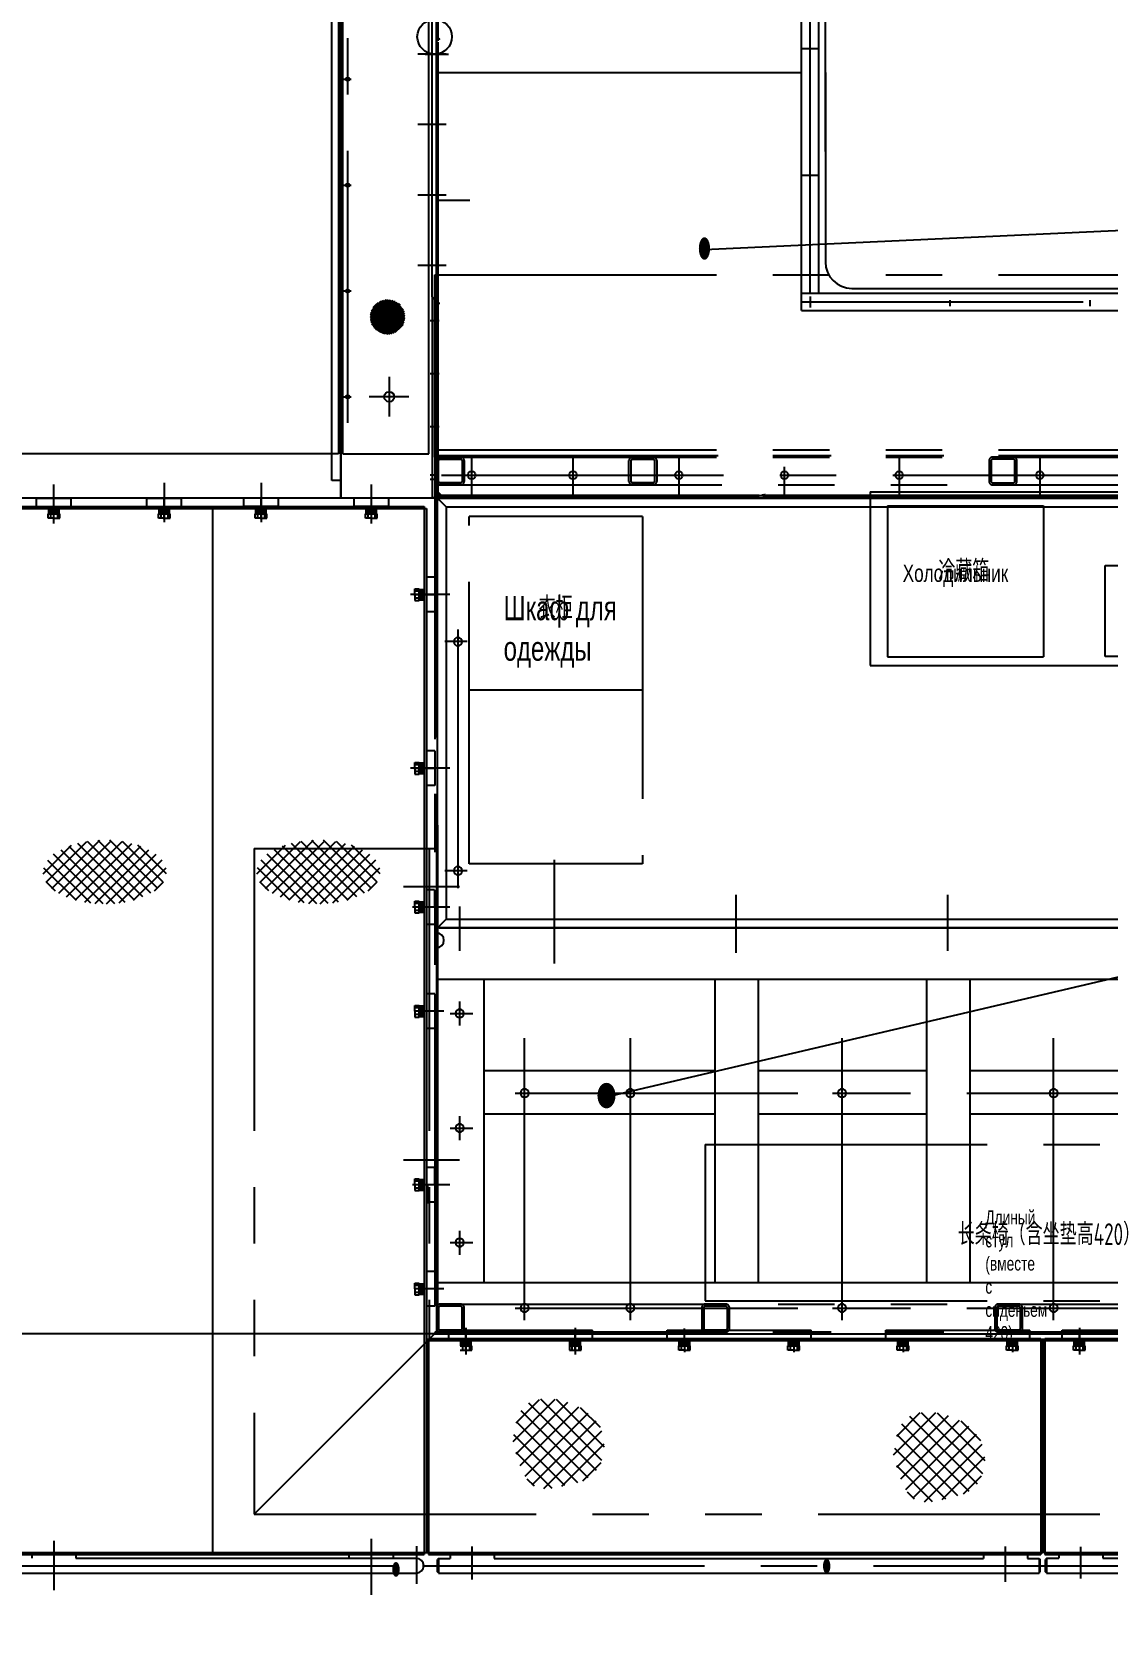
# Model space of a CAD drawing. Header units: millimetres. Extents: x 0 to 27300, y -12741 to 19305.
# Drawn here: x 16171 to 19274, y 3573 to 8157 of the extents above; entities that cross this region are included whole.
import ezdxf
from ezdxf.enums import TextEntityAlignment as Align

# ---------------------------------------------------------------- set-up
doc = ezdxf.new("R2010")
doc.units = ezdxf.units.MM
doc.header["$LTSCALE"] = 650
doc.linetypes.add('G', pattern=[2, 1.25, -0.25, 0.25, -0.25])
doc.linetypes.add('K', pattern=[2.5, 1.25, -0.25, 0.25, -0.25, 0.25, -0.25])
for name, color, linetype in [('01', 7, 'Continuous'), ('02', 1, 'Continuous'), ('05', 4, 'G'), ('07', 6, 'K'), ('08', 1, 'Continuous'), ('11', 3, 'Continuous')]:
    doc.layers.add(name, color=color, linetype=linetype)
doc.styles.get("Standard").update_dxf_attribs({"font": 'isocp', "width": 0.707, "bigfont": 'intecad.shx'})
doc.dimstyles.new('INTE', dxfattribs={"dimscale": 65, "dimtxt": 3.5, "dimasz": 3, "dimexe": 3, "dimexo": 0, "dimgap": 1, "dimtad": 1, "dimdsep": 46, "dimtxsty": 'Standard', "dimcen": 0, "dimclrd": 1, "dimclre": 1, "dimclrt": 3, "dimadec": 0, "dimazin": 0, "dimtfac": 1, "dimtmove": 0, "dimatfit": 0, "dimfxl": 1, "dimarcsym": 0})

# ---------------------------------------------------------------- blocks, each defined once
blk = doc.blocks.new('*D421')
at = {"layer": '08', "color": 1, "lineweight": -2}
for p, q in [((20833.6, 11277), (20833.6, 3306.5)), ((7500, 10564.9), (7500, 3306.5)), ((20638.6, 3501.5), (7695, 3501.5))]:
    blk.add_line(p, q, dxfattribs=at)
at = {"layer": '08', "color": 1}
for points in [[(7695, 3534), (7695, 3469), (7500, 3501.5)], [(20638.6, 3534), (20638.6, 3469), (20833.6, 3501.5)]]:
    blk.add_solid(points, dxfattribs=at)
at = {"layer": 'Defpoints', "color": 0}
for p in [(20833.6, 11277), (7500, 10564.9), (7500, 3501.5)]:
    blk.add_point(p, dxfattribs=at)
at = {"layer": '08', "color": 3, "insert": (14166.8, 3680.3), "char_height": 227.5, "attachment_point": 5}
blk.add_mtext('13333.6', dxfattribs=at)
blk = doc.blocks.new('erwerw')
at = {"layer": '02', "linetype": 'Continuous'}
h = blk.add_hatch(dxfattribs=at)
h.set_pattern_fill('ANSI38', color=1, style=0)
h.set_pattern_definition([(45, (12514.5233, -1858.4336), (-2.245064, 2.245064), []), (135, (12514.5233, -1858.4336), (-6.735192, 2.245064), [7.9375, -4.7625])])
h.paths.add_polyline_path([(13918.1, 612.1, 1), (14017.1, 612.1, 1)])
for p in [(13832.1, 2563.1), (17325.1, 90.1)]:
    blk.add_line(p, (13832.1, 90.1))
at = {"layer": '01'}
for p, q in [((13807.1, 141.1), (13807.1, 2452.1)), ((13838.1, 217.1), (13838.1, 1944.1)), ((14086.1, 217.1), (14086.1, 1690.1)), ((13838.1, 217.1), (13838.1, 220.7)), ((13838.1, 217.1), (14086.1, 217.1)), ((13832.1, 141.1), (13807.1, 141.1))]:
    blk.add_line(p, q, dxfattribs=at)
for centre in [(13852.1, 1296.6), (13852.1, 991.6)]:
    blk.add_circle(centre, 5, dxfattribs=at)
at = {"layer": '01', "color": 7, "linetype": 'Continuous'}
for centre, radius in [((13852.1, 686.6), 5), ((13852.1, 381.6), 5), ((13972.1, 382.1), 14.5)]:
    blk.add_circle(centre, radius, dxfattribs=at)
at = {"layer": '05', "color": 4, "linetype": 'G'}
blk.add_line((13852.1, 2390.2), (13852.1, 306.8), dxfattribs=at)
at = {"layer": '05'}
for p, q in [((13838.8, 1296.6), (13862, 1296.6)), ((13838.8, 991.6), (13862, 991.6)), ((13838.8, 686.6), (13862, 686.6)), ((13972.1, 439.1), (13972.1, 325)), ((13838.8, 381.6), (13862, 381.6)), ((14028.2, 382.1), (13914.1, 382.1))]:
    blk.add_line(p, q, dxfattribs=at)
blk = doc.blocks.new('*U413', base_point=(11609.6, -8774.9))
at = {"ltscale": 1.333333}
for p, q in [((11584.4, -6198.3), (11584.4, -8671.3)), ((11578.4, -6817.3), (11578.4, -8544.3)), ((11584.4, -8671.3), (8710.4, -8671.3))]:
    blk.add_line(p, q, dxfattribs=at)
at = {"layer": '01', "ltscale": 1.333333}
blk.add_line((11578.4, -8544.3), (10308.4, -8544.3), dxfattribs=at)
blk = doc.blocks.new('*D432')
at = {"layer": '08', "color": 1, "lineweight": -2}
for p, q in [((11253.6, 17490), (3953, 17490)), ((4148, 17295), (4148, 4601.7)), ((17337.6, 4406.7), (3953, 4406.7))]:
    blk.add_line(p, q, dxfattribs=at)
at = {"layer": '08', "color": 1}
for points in [[(4115.5, 17295), (4180.5, 17295), (4148, 17490)], [(4115.5, 4601.7), (4180.5, 4601.7), (4148, 4406.7)]]:
    blk.add_solid(points, dxfattribs=at)
at = {"layer": 'Defpoints', "color": 0}
for p in [(11253.6, 17490), (4148, 4406.7), (17337.6, 4406.7)]:
    blk.add_point(p, dxfattribs=at)
at = {"layer": '08', "color": 3, "insert": (3969.2, 10948.4), "char_height": 227.5, "attachment_point": 5, "rotation": 90}
blk.add_mtext('13083.3', dxfattribs=at)
blk = doc.blocks.new('rrerew')
at = {"layer": '02'}
blk.add_hatch(color=256, dxfattribs=at).paths.add_polyline_path([(21775.2, -13088.9), (21775.2, -13094.9), (21781.2, -13094.9)])
for p, q in [((21792.2, -13651.9), (21792.2, -11293.9)), ((21787.2, -12335.9), (21787.2, -11847.9)), ((21792.2, -12335.9), (21792.2, -11847.9))]:
    blk.add_line(p, q)
blk.add_arc((21797.2, -12335.9), 10, 180, 270)
at = {"layer": '01'}
for p, q in [((21775.2, -13088.9), (21775.2, -11266.9)), ((21787.2, -13094.9), (21787.2, -11272.9)), ((22839.2, -13128.9), (22839.2, -11983.9)), ((22889.2, -13078.9), (22889.2, -12033.9)), ((22908.2, -12670.9), (22908.2, -12124.9)), ((22908.2, -12442.9), (22908.2, -12124.9)), ((21787.2, -13097.9), (21787.2, -12355.9)), ((21792.2, -13097.9), (21792.2, -12355.9)), ((21792.2, -12442.9), (22839.2, -12442.9)), ((22908.2, -12442.9), (22908.2, -12988.9)), ((21775.2, -13088.9), (21775.2, -13666.9)), ((21781.2, -13094.9), (21775.2, -13088.9)), ((21781.2, -13094.9), (21775.2, -13094.9)), ((21787.2, -13094.9), (21787.2, -13117.9)), ((22839.2, -13078.9), (24905.2, -13078.9)), ((22984.2, -13064.9), (24762.2, -13064.9)), ((21787.2, -13656.9), (21787.2, -13117.9)), ((21792.2, -13656.9), (21792.2, -13117.9)), ((22839.2, -13128.9), (24905.2, -13128.9)), ((21802.2, -13661.9), (21792.2, -13651.9)), ((21775.2, -13666.9), (21797.2, -13666.9)), ((22717.2, -13661.9), (21797.2, -13661.9)), ((22717.2, -13666.9), (21797.2, -13666.9)), ((21802.2, -13661.9), (24998.2, -13661.9))]:
    blk.add_line(p, q, dxfattribs=at)
at = {"layer": '01', "color": 7, "linetype": 'Continuous'}
for p, q in [((21792.2, -12810.9), (21883.2, -12810.9)), ((21787.2, -13094.9), (21781.2, -13094.9))]:
    blk.add_line(p, q, dxfattribs=at)
at = {"layer": '01', "ltscale": 1.25}
for p, q in [((24063.2, -13661.9), (22737.2, -13661.9)), ((24063.2, -13666.9), (22737.2, -13666.9))]:
    blk.add_line(p, q, dxfattribs=at)
at = {"layer": '01'}
for centre in [(21888.7, -13602.9), (22180.7, -13602.9), (22485.7, -13602.9), (22790.7, -13602.9), (23120.7, -13602.9), (23526.7, -13602.9)]:
    blk.add_circle(centre, 11, dxfattribs=at)
for centre, radius, start, end in [((21797.2, -12355.9), 10, 90, 180), ((22984.2, -12988.9), 76, 180, 270), ((21797.2, -13097.9), 10, 180, 270), ((21797.2, -13656.9), 10, 180, 270), ((21797.2, -13656.9), 5, 180, 270)]:
    blk.add_arc(centre, radius, start, end, dxfattribs=at)
at = {"layer": '01', "ltscale": 1.25}
for radius in [10, 5]:
    blk.add_arc((22737.2, -13656.9), radius, 180, 270, dxfattribs=at)
at = {"layer": '02'}
blk.add_circle((21782, -12340), 49.9, dxfattribs=at)
at = {"layer": '05', "color": 4, "linetype": 'G'}
for p, q in [((22864.2, -13078.9), (22864.2, -12033.9)), ((21815.1, -12389.9), (21733.3, -12389.9)), ((21754.4, -12389.9), (21822.4, -12389.9)), ((21815.1, -12592.9), (21733.3, -12592.9)), ((21815.1, -12795.9), (21733.3, -12795.9)), ((21815.1, -12998.9), (21733.3, -12998.9)), ((21795.4, -13158.3), (21768.8, -13158.3)), ((21795.4, -13310.8), (21768.8, -13310.8)), ((21795.4, -13463.3), (21768.8, -13463.3)), ((21888.7, -13548.7), (21888.7, -13659)), ((22180.7, -13548.7), (22180.7, -13659)), ((22485.7, -13548.7), (22485.7, -13659)), ((23120.7, -13548.7), (23120.7, -13659)), ((23526.7, -13548.7), (23526.7, -13659)), ((21795.4, -13602.8), (21768.8, -13602.8)), ((21802.2, -13602.9), (24998.2, -13602.9)), ((22790.7, -13659), (22790.7, -13579.3)), ((21795.4, -13615.8), (21768.8, -13615.8))]:
    blk.add_line(p, q, dxfattribs=at)
at = {"layer": '05'}
for p, q in [((22839.2, -12373.9), (22890.2, -12373.9)), ((22839.2, -12738.9), (22890.2, -12738.9)), ((22839.2, -13103.9), (24890, -13103.9)), ((22864.2, -13088.5), (22864.2, -13120.1)), ((23268.2, -13116.4), (23268.2, -13098.7)), ((23671.2, -13116.4), (23671.2, -13098.7))]:
    blk.add_line(p, q, dxfattribs=at)
blk = doc.blocks.new('*U483')
at = {"layer": '01'}
for p, q in [((-15.1, 5), (-15.1, 0)), ((0, 5), (-15.1, 5)), ((-15.1, 0), (0, 0)), ((0, 0), (-2.9, 5)), ((0, 5), (2.9, 0)), ((0, 5), (15.1, 5)), ((15.1, 0), (0, 0)), ((15.1, 5), (15.1, 0))]:
    blk.add_line(p, q, dxfattribs=at)
at = {"layer": '05'}
blk.add_line((0, 7.1), (0, -2.1), dxfattribs=at)
blk = doc.blocks.new('*U484')
at = {"layer": '01'}
for p, q in [((-15.1, 5), (-15.1, 0)), ((0, 5), (-15.1, 5)), ((-15.1, 0), (0, 0)), ((0, 0), (-2.9, 5)), ((0, 5), (2.9, 0)), ((0, 5), (15.1, 5)), ((15.1, 0), (0, 0)), ((15.1, 5), (15.1, 0))]:
    blk.add_line(p, q, dxfattribs=at)
at = {"layer": '05'}
blk.add_line((0, 7.1), (0, -2.1), dxfattribs=at)
blk = doc.blocks.new('*U487')
at = {"layer": '01'}
for p, q in [((-15.1, 5), (-15.1, 0)), ((0, 5), (-15.1, 5)), ((-15.1, 0), (0, 0)), ((0, 0), (-2.9, 5)), ((0, 5), (2.9, 0)), ((0, 5), (15.1, 5)), ((15.1, 0), (0, 0)), ((15.1, 5), (15.1, 0))]:
    blk.add_line(p, q, dxfattribs=at)
at = {"layer": '05'}
blk.add_line((0, 7.1), (0, -2.1), dxfattribs=at)
blk = doc.blocks.new('A$C78D047BC')
at = {"ltscale": 1.5}
for p, q in [((0, 33), (127, 33)), ((0, 33), (0, 22)), ((127, 33), (127, 22))]:
    blk.add_line(p, q, dxfattribs=at)
blk = doc.blocks.new('123adf45697adf')
for p, q in [((7718.6, 4981.5), (7715.6, 4978.5)), ((7718.6, 4978.5), (7715.6, 4978.5)), ((7718.6, 4981.6), (7718.6, 4939.3)), ((9449.6, 4981.6), (9449.6, 4939.3)), ((9449.6, 4981.5), (9452.6, 4978.5)), ((9449.6, 4978.5), (9452.6, 4978.5)), ((7718.6, 4942.5), (7715.6, 4942.5)), ((7718.6, 4939.5), (7715.6, 4942.5)), ((9449.6, 4939.5), (9452.6, 4942.5)), ((9449.6, 4942.5), (9452.6, 4942.5))]:
    blk.add_line(p, q)
at = {"layer": '01', "color": 7, "linetype": 'Continuous'}
for p, q in [((7715.6, 4942.5), (7715.6, 4978.5)), ((7718.6, 4981.6), (7752.1, 4981.6)), ((7879.1, 4981.6), (9289.1, 4981.6)), ((9416.1, 4981.6), (9449.6, 4981.6)), ((9452.6, 4942.5), (9452.6, 4978.5)), ((7718.6, 4939.3), (9449.6, 4939.3))]:
    blk.add_line(p, q, dxfattribs=at)
at = {"layer": '05', "color": 4, "linetype": 'G'}
blk.add_line((7672.3, 4960.5), (9487.2, 4960.5), dxfattribs=at)
at = {"xscale": -1}
for p in [(7879.1, 4959.6), (9416.1, 4959.6)]:
    blk.add_blockref('A$C78D047BC', p, dxfattribs=at)
blk = doc.blocks.new('adf456qe789ra1d3f2')
for p, q in [((9831.5, 4986.9), (9828.5, 4983.9)), ((9831.5, 4983.9), (9828.5, 4983.9)), ((9831.5, 4987.1), (9831.5, 4944.8)), ((11363.5, 4987.1), (11363.5, 4944.8)), ((11363.5, 4986.9), (11366.5, 4983.9)), ((11363.5, 4983.9), (11366.5, 4983.9)), ((9831.5, 4947.9), (9828.5, 4947.9)), ((9831.5, 4944.9), (9828.5, 4947.9)), ((11363.5, 4944.9), (11366.5, 4947.9)), ((11363.5, 4947.9), (11366.5, 4947.9))]:
    blk.add_line(p, q)
at = {"layer": '01', "color": 7, "linetype": 'Continuous'}
for p, q in [((9828.5, 4947.9), (9828.5, 4983.9)), ((9831.5, 4987.1), (9867, 4987.1)), ((9994, 4987.1), (11201, 4987.1)), ((11328, 4987.1), (11363.5, 4987.1)), ((11366.5, 4947.9), (11366.5, 4983.9)), ((9831.5, 4944.8), (11363.5, 4944.8))]:
    blk.add_line(p, q, dxfattribs=at)
at = {"layer": '05', "color": 4, "linetype": 'G'}
blk.add_line((9785.2, 4965.9), (11401.1, 4965.9), dxfattribs=at)
at = {"xscale": -1}
for p in [(9994, 4965.1), (11328, 4965.1)]:
    blk.add_blockref('A$C78D047BC', p, dxfattribs=at)
blk = doc.blocks.new('HDSRTYU')
at = {"layer": '02', "linetype": 'Continuous'}
h = blk.add_hatch(dxfattribs=at)
h.set_pattern_fill('ANSI37', color=1, scale=7.5, angle=-90, style=0)
h.set_pattern_definition([(315, (20843.788, 10203.135), (16.83798, 16.83798), []), (45, (20843.788, 10203.135), (-16.83798, 16.83798), [])])
edge = h.paths.add_edge_path()
edge.add_ellipse((23053.1, 8705.8), major_axis=(178, 0), ratio=0.514239, start_angle=0, end_angle=360)
h = blk.add_hatch(dxfattribs=at)
h.set_pattern_fill('ANSI37', color=1, scale=7.5, angle=-90, style=0)
h.set_pattern_definition([(315, (21459.737, 10203.135), (16.83798, 16.83798), []), (45, (21459.737, 10203.135), (-16.83798, 16.83798), [])])
edge = h.paths.add_edge_path()
edge.add_ellipse((23669.1, 8705.8), major_axis=(178, 0), ratio=0.514239, start_angle=0, end_angle=360)
h = blk.add_hatch(dxfattribs=at)
h.set_pattern_fill('ANSI37', color=1, scale=10, style=0)
h.set_pattern_definition([(45, (12944.6, 5723.742), (-22.45064, 22.45064), []), (135, (12944.6, 5723.742), (-22.45064, -22.45064), [])])
edge = h.paths.add_edge_path()
edge.add_spline(control_points=[(24229.7, 7065.7), (24235, 7105.6), (24251.2, 7229.3), (24522.1, 7160.6), (24484.9, 6959.2), (24378.5, 6938.3), (24284.8, 6918.9), (24252.3, 6989.4), (24237.4, 7033.5), (24231.9, 7056.6), (24229.7, 7065.7)], knot_values=[0, 0, 0, 0, 107.226623, 332.783515, 469.925804, 564.431844, 645.860592, 719.225168, 762.115824, 790.07632, 790.07632, 790.07632, 790.07632], degree=3, periodic=0)
h = blk.add_hatch(dxfattribs=at)
h.set_pattern_fill('ANSI37', color=1, scale=10, style=0)
h.set_pattern_definition([(45, (14041.454, 5685.467), (-22.45064, 22.45064), []), (135, (14041.454, 5685.467), (-22.45064, -22.45064), [])])
edge = h.paths.add_edge_path()
edge.add_spline(control_points=[(25326.6, 7027.4), (25331.8, 7067.3), (25348.1, 7191.1), (25619, 7122.3), (25581.8, 6921), (25475.4, 6900), (25381.6, 6880.6), (25349.1, 6951.1), (25334.3, 6995.2), (25328.8, 7018.3), (25326.6, 7027.4)], knot_values=[0, 0, 0, 0, 107.226623, 332.783515, 469.925804, 564.431844, 645.860592, 719.225168, 762.115824, 790.07632, 790.07632, 790.07632, 790.07632], degree=3, periodic=0)
for p, q in [((22856.4, 9782.9), (22956.4, 9782.9)), ((23174.4, 9782.9), (23274.4, 9782.9)), ((23553.4, 9782.9), (23453.4, 9782.9)), ((23871.4, 9782.9), (23771.4, 9782.9)), ((22753.9, 9758.9), (23973.9, 9758.9)), ((23363.9, 9752.9), (23363.9, 6745.9)), ((23973.9, 9758.9), (23973.9, 6739.9)), ((23979.9, 9752.9), (23979.9, 6745.9)), ((24003.9, 9554.9), (24003.9, 9454.9)), ((24003.9, 9054.9), (24003.9, 8954.9)), ((24003.9, 8354.9), (24003.9, 8254.9)), ((24003.9, 7554.9), (24003.9, 7454.9)), ((22747.9, 6745.9), (23979.9, 6745.9)), ((22753.9, 6739.9), (23973.9, 6739.9))]:
    blk.add_line(p, q)
at = {"ltscale": 1.5}
blk.add_arc((23951.4, 6707.7), 21.1, 270, 90, dxfattribs=at)
at = {"layer": '01'}
for p, q in [((22856.4, 9758.9), (22856.4, 9782.9)), ((22956.4, 9758.9), (22956.4, 9782.9)), ((23174.4, 9758.9), (23174.4, 9782.9)), ((23274.4, 9758.9), (23274.4, 9782.9)), ((23453.4, 9758.9), (23453.4, 9782.9)), ((23553.4, 9758.9), (23553.4, 9782.9)), ((23771.4, 9758.9), (23771.4, 9782.9)), ((23871.4, 9758.9), (23871.4, 9782.9)), ((22856.4, 9758.9), (22956.4, 9758.9)), ((22889.6, 9725.4), (22889.6, 9737.9)), ((22889.6, 9737.9), (22906.4, 9737.9)), ((22906.4, 9725.4), (22889.6, 9725.4)), ((22896.4, 9737.9), (22896.4, 9725.4)), ((22923.2, 9737.9), (22906.4, 9737.9)), ((22906.4, 9725.4), (22923.2, 9725.4)), ((22916.4, 9737.9), (22916.4, 9725.4)), ((22923.2, 9725.4), (22923.2, 9737.9)), ((23174.4, 9758.9), (23274.4, 9758.9)), ((23207.6, 9725.4), (23207.6, 9737.9)), ((23207.6, 9737.9), (23224.4, 9737.9)), ((23224.4, 9725.4), (23207.6, 9725.4)), ((23214.4, 9737.9), (23214.4, 9725.4)), ((23241.2, 9737.9), (23224.4, 9737.9)), ((23224.4, 9725.4), (23241.2, 9725.4)), ((23234.4, 9737.9), (23234.4, 9725.4)), ((23241.2, 9725.4), (23241.2, 9737.9)), ((23553.4, 9758.9), (23453.4, 9758.9)), ((23486.6, 9725.4), (23486.6, 9737.9)), ((23486.6, 9737.9), (23503.4, 9737.9)), ((23503.4, 9725.4), (23486.6, 9725.4)), ((23493.4, 9737.9), (23493.4, 9725.4)), ((23520.2, 9737.9), (23503.4, 9737.9)), ((23503.4, 9725.4), (23520.2, 9725.4)), ((23513.4, 9737.9), (23513.4, 9725.4)), ((23520.2, 9725.4), (23520.2, 9737.9)), ((23871.4, 9758.9), (23771.4, 9758.9)), ((23804.6, 9737.9), (23821.4, 9737.9)), ((23804.6, 9725.4), (23804.6, 9737.9)), ((23821.4, 9725.4), (23804.6, 9725.4)), ((23811.4, 9737.9), (23811.4, 9725.4)), ((23838.2, 9737.9), (23821.4, 9737.9)), ((23821.4, 9725.4), (23838.2, 9725.4)), ((23831.4, 9737.9), (23831.4, 9725.4)), ((23838.2, 9725.4), (23838.2, 9737.9)), ((24003.9, 9554.9), (23979.9, 9554.9)), ((23979.9, 9554.9), (23979.9, 9454.9)), ((23946.4, 9521.6), (23958.9, 9521.6)), ((23946.4, 9504.9), (23946.4, 9521.6)), ((23958.9, 9514.9), (23946.4, 9514.9)), ((23946.4, 9504.9), (23946.4, 9488.1)), ((23958.9, 9494.9), (23946.4, 9494.9)), ((23958.9, 9521.6), (23958.9, 9504.9)), ((23958.9, 9488.1), (23958.9, 9504.9)), ((23946.4, 9488.1), (23958.9, 9488.1)), ((24003.9, 9454.9), (23979.9, 9454.9)), ((24003.9, 9054.9), (23979.9, 9054.9)), ((23979.9, 9054.9), (23979.9, 8954.9)), ((23946.4, 9021.6), (23958.9, 9021.6)), ((23946.4, 9004.9), (23946.4, 9021.6)), ((23958.9, 9014.9), (23946.4, 9014.9)), ((23946.4, 9004.9), (23946.4, 8988.1)), ((23958.9, 8994.9), (23946.4, 8994.9)), ((23946.4, 8988.1), (23958.9, 8988.1)), ((23958.9, 9021.6), (23958.9, 9004.9)), ((23958.9, 8988.1), (23958.9, 9004.9)), ((24003.9, 8954.9), (23979.9, 8954.9)), ((23946.4, 8621.6), (23958.9, 8621.6)), ((23946.4, 8604.9), (23946.4, 8621.6)), ((23958.9, 8621.6), (23958.9, 8604.9)), ((24003.8, 8654.9), (23979.8, 8654.9)), ((23979.9, 8654.9), (23979.9, 8554.9)), ((24003.8, 8654.9), (24003.9, 8554.9)), ((23958.9, 8614.9), (23946.4, 8614.9)), ((23946.4, 8604.9), (23946.4, 8588.1)), ((23958.9, 8594.9), (23946.4, 8594.9)), ((23946.4, 8588.1), (23958.9, 8588.1)), ((23958.9, 8588.1), (23958.9, 8604.9)), ((24003.9, 8554.9), (23979.9, 8554.9)), ((23979.9, 8354.9), (23979.9, 8254.9)), ((24003.9, 8354.9), (23979.9, 8354.9)), ((23946.4, 8321.6), (23958.9, 8321.6)), ((23946.4, 8304.9), (23946.4, 8321.6)), ((23958.9, 8314.9), (23946.4, 8314.9)), ((23946.4, 8304.9), (23946.4, 8288.1)), ((23958.9, 8321.6), (23958.9, 8304.9)), ((23958.9, 8288.1), (23958.9, 8304.9)), ((23958.9, 8294.9), (23946.4, 8294.9)), ((23946.4, 8288.1), (23958.9, 8288.1)), ((24003.9, 8254.9), (23979.9, 8254.9)), ((24003.8, 7854.9), (23979.8, 7854.9)), ((23979.9, 7854.9), (23979.9, 7754.9)), ((24003.8, 7854.9), (24003.9, 7754.9)), ((23946.4, 7821.6), (23958.9, 7821.6)), ((23946.4, 7804.9), (23946.4, 7821.6)), ((23958.9, 7814.9), (23946.4, 7814.9)), ((23946.4, 7804.9), (23946.4, 7788.1)), ((23958.9, 7794.9), (23946.4, 7794.9)), ((23958.9, 7821.6), (23958.9, 7804.9)), ((23958.9, 7788.1), (23958.9, 7804.9)), ((23946.4, 7788.1), (23958.9, 7788.1)), ((24003.9, 7754.9), (23979.9, 7754.9)), ((23946.4, 7521.6), (23958.9, 7521.6)), ((23946.4, 7504.9), (23946.4, 7521.6)), ((23958.9, 7521.6), (23958.9, 7504.9)), ((23979.9, 7554.9), (23979.9, 7454.9)), ((24003.9, 7554.9), (23979.9, 7554.9)), ((23958.9, 7514.9), (23946.4, 7514.9)), ((23946.4, 7504.9), (23946.4, 7488.1)), ((23958.9, 7494.9), (23946.4, 7494.9)), ((23946.4, 7488.1), (23958.9, 7488.1)), ((23958.9, 7488.1), (23958.9, 7504.9)), ((24003.9, 7454.9), (23979.9, 7454.9)), ((24043.9, 7385.9), (24458.9, 7385.9)), ((24043.9, 7385.9), (24043.9, 7361.9)), ((24458.9, 7361.9), (24458.9, 7385.9)), ((24673.9, 7361.9), (24673.9, 7385.9)), ((24673.9, 7385.9), (25088.9, 7385.9)), ((25088.9, 7361.9), (25088.9, 7385.9)), ((25303.9, 7361.9), (25303.9, 7385.9)), ((25303.9, 7385.9), (25718.9, 7385.9)), ((25718.9, 7361.9), (25718.9, 7385.9)), ((25812, 7361.9), (25812, 7385.9)), ((25812, 7385.9), (26327, 7385.9)), ((23979.9, 7355.9), (25756.9, 7355.9)), ((23979.9, 7355.9), (23979.9, 6745.9)), ((23985.9, 7361.9), (25750.9, 7361.9)), ((23985.9, 7361.9), (23985.9, 6739.9)), ((24043.9, 7361.9), (24143.9, 7361.9)), ((24077.1, 7340.9), (24110.7, 7340.9)), ((24083.9, 7340.9), (24083.9, 7328.4)), ((24103.9, 7340.9), (24103.9, 7328.4)), ((24110.7, 7328.4), (24110.7, 7340.9)), ((24358.9, 7361.9), (24458.9, 7361.9)), ((24392.1, 7340.9), (24425.7, 7340.9)), ((24392.1, 7340.9), (24392.1, 7328.4)), ((24398.9, 7340.9), (24398.9, 7328.4)), ((24418.9, 7340.9), (24418.9, 7328.4)), ((24425.7, 7328.4), (24425.7, 7340.9)), ((24673.9, 7361.9), (24773.9, 7361.9)), ((24707.1, 7328.4), (24707.1, 7340.9)), ((24707.1, 7340.9), (24740.7, 7340.9)), ((24713.9, 7340.9), (24713.9, 7328.4)), ((24733.9, 7340.9), (24733.9, 7328.4)), ((24740.7, 7328.4), (24740.7, 7340.9)), ((24988.9, 7361.9), (25088.9, 7361.9)), ((25022.1, 7340.9), (25055.7, 7340.9)), ((25022.1, 7328.4), (25022.1, 7340.9)), ((25028.9, 7340.9), (25028.9, 7328.4)), ((25048.9, 7340.9), (25048.9, 7328.4)), ((25055.7, 7328.4), (25055.7, 7340.9)), ((25303.9, 7361.9), (25403.9, 7361.9)), ((25337.1, 7340.9), (25370.7, 7340.9)), ((25337.1, 7328.4), (25337.1, 7340.9)), ((25343.9, 7340.9), (25343.9, 7328.4)), ((25363.9, 7340.9), (25363.9, 7328.4)), ((25370.7, 7328.4), (25370.7, 7340.9)), ((25618.9, 7361.9), (25718.9, 7361.9)), ((25652.1, 7328.4), (25652.1, 7340.9)), ((25652.1, 7340.9), (25685.7, 7340.9)), ((25658.9, 7340.9), (25658.9, 7328.4)), ((25678.9, 7340.9), (25678.9, 7328.4)), ((25685.7, 7328.4), (25685.7, 7340.9)), ((25750.9, 7361.9), (25750.9, 6739.9)), ((25756.9, 7355.9), (25756.9, 6745.9)), ((25762.9, 7355.9), (25756.9, 7355.9)), ((25756.9, 7355.9), (25756.9, 6745.9)), ((25762.9, 7361.9), (27247.9, 7361.9)), ((25762.9, 7361.9), (25762.9, 7355.9)), ((25762.9, 7355.9), (25762.9, 6745.9)), ((25762.9, 7355.9), (27247.9, 7355.9)), ((25812, 7361.9), (25912, 7361.9)), ((25845.3, 7340.9), (25862, 7340.9)), ((25845.3, 7328.4), (25845.3, 7340.9)), ((25852, 7340.9), (25852, 7328.4)), ((25872, 7340.9), (25872, 7328.4)), ((25877.1, 7340.9), (25878.8, 7340.9)), ((25878.8, 7328.4), (25878.8, 7340.9)), ((24077.1, 7328.4), (24093.9, 7328.4)), ((24093.9, 7328.4), (24110.7, 7328.4)), ((24392.1, 7328.4), (24408.9, 7328.4)), ((24408.9, 7328.4), (24425.7, 7328.4)), ((24723.9, 7328.4), (24707.1, 7328.4)), ((24723.9, 7328.4), (24740.7, 7328.4)), ((25038.9, 7328.4), (25022.1, 7328.4)), ((25038.9, 7328.4), (25055.7, 7328.4)), ((25353.9, 7328.4), (25337.1, 7328.4)), ((25353.9, 7328.4), (25370.7, 7328.4)), ((25668.9, 7328.4), (25652.1, 7328.4)), ((25668.9, 7328.4), (25685.7, 7328.4)), ((25862, 7328.4), (25845.3, 7328.4)), ((25862, 7328.4), (25878.8, 7328.4)), ((23979.9, 6745.9), (25756.9, 6745.9)), ((23985.9, 6739.9), (25750.9, 6739.9)), ((25762.9, 6745.9), (25756.9, 6745.9)), ((25762.9, 6745.9), (27327.9, 6745.9)), ((25762.9, 6745.9), (25762.9, 6739.9)), ((25762.9, 6739.9), (27327.9, 6739.9))]:
    blk.add_line(p, q, dxfattribs=at)
at = {"layer": '01', "color": 7, "linetype": 'Continuous'}
for p, q in [((22747.9, 9752.9), (23979.9, 9752.9)), ((22754.4, 6745.9), (23973.4, 6745.9))]:
    blk.add_line(p, q, dxfattribs=at)
at = {"layer": '01', "color": 7, "linetype": 'Continuous', "ltscale": 1.5}
for p, q in [((22969.4, 6728.9), (23951.4, 6728.9)), ((23797.1, 6728.9), (23951.4, 6728.9)), ((22694.6, 6686.6), (23951.4, 6686.6))]:
    blk.add_line(p, q, dxfattribs=at)
at = {"layer": '05', "color": 4, "linetype": 'G'}
for p, q in [((22906.4, 9709.2), (22906.4, 9822.4)), ((23224.4, 9826.5), (23224.4, 9713.3)), ((23503.4, 9826.5), (23503.4, 9713.3)), ((23821.4, 9709.2), (23821.4, 9822.4)), ((24047.5, 9504.9), (23934.3, 9504.9)), ((24047.5, 9004.9), (23934.3, 9004.9)), ((24047.4, 8604.9), (23939.5, 8604.9)), ((24030.7, 8304.9), (23946, 8304.9)), ((24047.4, 7804.9), (23939.5, 7804.9)), ((24030.7, 7504.9), (23946, 7504.9)), ((24093.9, 7392.8), (24093.9, 7316.3)), ((24408.9, 7392.8), (24408.9, 7316.3)), ((25862, 7392.8), (25862, 7316.3)), ((24111.9, 6667.6), (24111.9, 6763.4)), ((25648.9, 6661.3), (25648.9, 6763.3)), ((25866.4, 6670.8), (25866.4, 6762))]:
    blk.add_line(p, q, dxfattribs=at)
at = {"layer": '05'}
for p, q in [((23224.4, 9722.3), (23224.4, 9781.4)), ((23503.4, 9722.3), (23503.4, 9781.4)), ((23943.3, 9504.9), (24002.5, 9504.9)), ((23943.3, 9004.9), (24002.5, 9004.9)), ((24093.9, 7325.3), (24093.9, 7384.4)), ((24408.9, 7325.3), (24408.9, 7384.4)), ((24723.9, 7357.9), (24723.9, 7390.9)), ((25862, 7325.3), (25862, 7384.4)), ((24723.9, 7338.8), (24723.9, 7322.8)), ((25038.9, 7338.8), (25038.9, 7322.8)), ((25353.9, 7338.8), (25353.9, 7322.8)), ((25668.9, 7338.8), (25668.9, 7322.8))]:
    blk.add_line(p, q, dxfattribs=at)
at = {"layer": '05', "color": 4, "linetype": 'G', "ltscale": 1.5}
for p, q in [((23820.4, 6785.5), (23820.4, 6623.7)), ((22906.4, 6779.3), (22906.4, 6637.2)), ((23951.4, 6764.4), (23951.4, 6655)), ((22675.9, 6707.7), (24003, 6707.7))]:
    blk.add_line(p, q, dxfattribs=at)
at = {"layer": '07', "color": 6, "linetype": 'K'}
blk.add_line((24008.9, 9895.9), (24008.9, 10025.2), dxfattribs=at)
at = {"ltscale": 1.5, "xscale": -1}
for p in [(22969.9, 6706.9), (23883.9, 6706.9)]:
    blk.add_blockref('A$C78D047BC', p, dxfattribs=at)
at = {"layer": '01', "xscale": -1, "rotation": 180}
for name, p in [('*U487', (22906.4, 9752.9)), ('*U487', (22906.4, 9747.9)), ('*U487', (22906.4, 9742.9)), ('*U487', (23224.4, 9752.9)), ('*U487', (23224.4, 9747.9)), ('*U487', (23224.4, 9742.9)), ('*U483', (24093.9, 7355.9)), ('*U483', (24093.9, 7350.9)), ('*U483', (24093.9, 7345.9)), ('*U483', (24408.9, 7355.9)), ('*U483', (24408.9, 7350.9)), ('*U483', (24408.9, 7345.9)), ('*U483', (24723.9, 7355.9)), ('*U483', (24723.9, 7350.9)), ('*U483', (24723.9, 7345.9)), ('*U483', (25038.9, 7355.9)), ('*U483', (25038.9, 7350.9)), ('*U483', (25038.9, 7345.9)), ('*U483', (25353.9, 7355.9)), ('*U483', (25353.9, 7350.9)), ('*U483', (25353.9, 7345.9)), ('*U483', (25668.9, 7355.9)), ('*U483', (25668.9, 7350.9)), ('*U483', (25668.9, 7345.9)), ('*U484', (25862, 7355.9)), ('*U484', (25862, 7350.9)), ('*U484', (25862, 7345.9))]:
    blk.add_blockref(name, p, dxfattribs=at)
at = {"layer": '01'}
for p, rotation in [((23503.4, 9752.9), 180), ((23503.4, 9747.9), 180), ((23503.4, 9742.9), 180), ((23821.4, 9752.9), 180), ((23821.4, 9747.9), 180), ((23821.4, 9742.9), 180), ((23963.9, 9504.9), 90), ((23968.9, 9504.9), 90), ((23973.9, 9504.9), 90), ((23963.9, 9004.9), 90), ((23968.9, 9004.9), 90), ((23973.9, 9004.9), 90), ((23963.9, 8604.9), 90), ((23968.9, 8604.9), 90), ((23973.9, 8604.9), 90), ((23963.9, 8304.9), 90), ((23968.9, 8304.9), 90), ((23973.9, 8304.9), 90), ((23963.9, 7804.9), 90), ((23968.9, 7804.9), 90), ((23973.9, 7804.9), 90), ((23963.9, 7504.9), 90), ((23968.9, 7504.9), 90), ((23973.9, 7504.9), 90)]:
    blk.add_blockref('*U487', p, dxfattribs=dict(at, rotation=rotation))
for name, p in [('123adf45697adf', (16296.3, 1747.2)), ('adf456qe789ra1d3f2', (15935.9, 1741.8))]:
    blk.add_blockref(name, p, dxfattribs=at)
at = {"layer": '02', "width": 0.605172}
for height, p, p2 in [(20, (22900.4, 9732), (22912.4, 9732)), (40, (23880.3, 6675), (23904.3, 6675)), (40, (25121.7, 6684.5), (25145.7, 6684.5))]:
    blk.add_text('●', height=height, dxfattribs=at).set_placement(p, p2, align=Align.FIT)
blk = doc.blocks.new('EQWEQW')
at = {"layer": '07', "color": 6, "linetype": 'K'}
for p, q in [((30446.1, 31708.4), (34615.1, 31708.4)), ((30446.1, 31183.4), (30446.1, 31708.4)), ((30446.1, 31204.4), (34234, 31204.4)), ((30446.1, 31183.4), (30451.1, 31188.4)), ((30446.1, 31188.4), (30446.1, 28658.4)), ((30446.1, 31188.4), (34377.8, 31188.4)), ((30446.1, 31183.4), (30446.1, 28663.4)), ((30446.1, 31183.4), (34038.3, 31183.4)), ((30446.1, 31183.4), (34218.1, 31183.4)), ((30451.1, 31188.4), (30451.1, 28658.4)), ((30451.1, 31188.4), (34038.3, 31188.4)), ((30451.1, 31113.4), (30451.1, 31173.4)), ((30457.1, 31113.4), (30457.1, 31173.4)), ((30461.1, 31183.4), (30521.1, 31183.4)), ((30461.1, 31177.4), (30521.1, 31177.4)), ((30525.1, 31173.4), (30525.1, 31113.4)), ((30531.1, 31173.4), (30531.1, 31113.4)), ((31006.1, 31113.4), (31006.1, 31173.4)), ((31012.1, 31113.4), (31012.1, 31173.4)), ((31016.1, 31183.4), (31076.1, 31183.4)), ((31016.1, 31177.4), (31076.1, 31177.4)), ((31080.1, 31173.4), (31080.1, 31113.4)), ((31086.1, 31173.4), (31086.1, 31113.4)), ((32044.1, 31173.4), (32044.1, 31113.4)), ((32050.1, 31173.4), (32050.1, 31113.4)), ((32114.1, 31183.4), (32054.1, 31183.4)), ((32114.1, 31177.4), (32054.1, 31177.4)), ((32118.1, 31113.4), (32118.1, 31173.4)), ((32124.1, 31113.4), (32124.1, 31173.4)), ((30521.1, 31109.4), (30461.1, 31109.4)), ((30461.1, 31103.4), (34061, 31103.4)), ((30521.1, 31103.4), (30461.1, 31103.4)), ((31076.1, 31109.4), (31016.1, 31109.4)), ((31076.1, 31103.4), (31016.1, 31103.4)), ((31700.8, 31083.4), (32880.8, 31083.4)), ((31700.8, 31083.4), (31700.8, 30583.4)), ((32054.1, 31109.4), (32114.1, 31109.4)), ((32054.1, 31103.4), (32114.1, 31103.4)), ((31750.8, 31043.3), (31750.8, 30608.3)), ((31750.8, 31043.3), (32200.8, 31043.3)), ((32200.8, 31043.3), (32200.8, 30608.3)), ((30545.4, 30011.9), (30545.4, 31011.9)), ((31045.4, 31011.9), (30545.4, 31011.9)), ((31045.4, 31011.9), (31045.4, 30011.9)), ((32378.4, 30870.9), (32830.4, 30870.9)), ((32378.4, 30608.9), (32378.4, 30870.9)), ((31700.8, 30583.4), (32880.8, 30583.4)), ((31750.8, 30608.3), (32200.8, 30608.3)), ((32830.4, 30608.9), (32378.4, 30608.9)), ((31045.4, 30511.9), (30545.4, 30511.9)), ((29926.1, 30055.8), (29926.1, 28138.4)), ((29926.1, 30055.8), (30451.1, 30055.8)), ((30430.1, 30055.8), (30430.1, 28642.4)), ((30451.1, 30055.8), (30451.1, 28663.4)), ((31045.4, 30011.9), (30545.4, 30011.9)), ((30517.5, 29945.4), (30356.4, 29945.4)), ((31226.1, 29203.4), (33226.1, 29203.4)), ((31226.1, 29203.4), (31226.1, 28753.4)), ((30517.5, 29158.4), (30356.4, 29158.4)), ((30426.1, 29033.4), (30426.1, 29089.8)), ((30461.1, 28743.4), (33599.4, 28743.4)), ((30521.1, 28743.4), (30461.1, 28743.4)), ((31285.6, 28743.4), (31225.6, 28743.4)), ((31226.1, 28753.4), (33226.1, 28753.4)), ((32130.1, 28743.4), (32070.1, 28743.4)), ((30451.1, 28733.4), (30451.1, 28673.4)), ((30457.1, 28733.4), (30457.1, 28673.4)), ((30521.1, 28737.4), (30461.1, 28737.4)), ((30525.1, 28673.4), (30525.1, 28733.4)), ((30531.1, 28673.4), (30531.1, 28733.4)), ((31215.6, 28733.4), (31215.6, 28673.4)), ((31221.6, 28733.4), (31221.6, 28673.4)), ((31285.6, 28737.4), (31225.6, 28737.4)), ((31289.6, 28673.4), (31289.6, 28733.4)), ((31295.6, 28673.4), (31295.6, 28733.4)), ((32060.1, 28733.4), (32060.1, 28673.4)), ((32066.1, 28733.4), (32066.1, 28673.4)), ((32130.1, 28737.4), (32070.1, 28737.4)), ((32134.1, 28673.4), (32134.1, 28733.4)), ((32140.1, 28673.4), (32140.1, 28733.4)), ((29926.1, 28138.4), (30451.1, 28663.4)), ((30446.1, 28663.4), (33629.4, 28663.4)), ((30446.1, 28663.4), (30451.1, 28658.4)), ((30446.1, 28658.4), (33630.1, 28658.4)), ((30451.1, 28663.4), (33629.4, 28663.4)), ((30451.1, 28658.4), (33630.1, 28658.4)), ((30461.1, 28669.4), (30521.1, 28669.4)), ((30461.1, 28663.4), (30521.1, 28663.4)), ((31225.6, 28669.4), (31285.6, 28669.4)), ((31225.6, 28663.4), (31285.6, 28663.4)), ((32070.1, 28669.4), (32130.1, 28669.4)), ((32070.1, 28663.4), (32130.1, 28663.4)), ((30430.1, 28642.4), (33632.3, 28642.4)), ((29926.1, 28138.4), (33702.3, 28138.4))]:
    blk.add_line(p, q, dxfattribs=at)
for centre, radius, start, end in [((30461.1, 31173.4), 10, 90, 180), ((30461.1, 31173.4), 4, 90, 180), ((30521.1, 31173.4), 10, 0, 90), ((30521.1, 31173.4), 4, 0, 90), ((31016.1, 31173.4), 10, 90, 180), ((31016.1, 31173.4), 4, 90, 180), ((31076.1, 31173.4), 10, 0, 90), ((31076.1, 31173.4), 4, 0, 90), ((32054.1, 31173.4), 10, 90, 180), ((32054.1, 31173.4), 4, 90, 180), ((32114.1, 31173.4), 10, 0, 90), ((32114.1, 31173.4), 4, 0, 90), ((30461.1, 31113.4), 10, 180, 270), ((30461.1, 31113.4), 4, 180, 270), ((30521.1, 31113.4), 10, 270, 0), ((30521.1, 31113.4), 4, 270, 0), ((31016.1, 31113.4), 10, 180, 270), ((31016.1, 31113.4), 4, 180, 270), ((31076.1, 31113.4), 10, 270, 0), ((31076.1, 31113.4), 4, 270, 0), ((32054.1, 31113.4), 10, 180, 270), ((32054.1, 31113.4), 4, 180, 270), ((32114.1, 31113.4), 10, 270, 0), ((32114.1, 31113.4), 4, 270, 0), ((30461.1, 28733.4), 10, 90, 180), ((30521.1, 28733.4), 10, 0, 90), ((31225.6, 28733.4), 10, 90, 180), ((31285.6, 28733.4), 10, 0, 90), ((32070.1, 28733.4), 10, 90, 180), ((32130.1, 28733.4), 10, 0, 90), ((30461.1, 28733.4), 4, 90, 180), ((30521.1, 28733.4), 4, 0, 90), ((31225.6, 28733.4), 4, 90, 180), ((31285.6, 28733.4), 4, 0, 90), ((32070.1, 28733.4), 4, 90, 180), ((32130.1, 28733.4), 4, 0, 90), ((30461.1, 28673.4), 10, 180, 270), ((30461.1, 28673.4), 4, 180, 270), ((30521.1, 28673.4), 10, 270, 0), ((30521.1, 28673.4), 4, 270, 0), ((31225.6, 28673.4), 10, 180, 270), ((31225.6, 28673.4), 4, 180, 270), ((31285.6, 28673.4), 10, 270, 0), ((31285.6, 28673.4), 4, 270, 0), ((32070.1, 28673.4), 10, 180, 270), ((32070.1, 28673.4), 4, 180, 270), ((32130.1, 28673.4), 10, 270, 0), ((32130.1, 28673.4), 4, 270, 0)]:
    blk.add_arc(centre, radius, start, end, dxfattribs=at)
at = {"layer": '07', "color": 6, "linetype": 'K', "width": 0.707}
for s, p in [('冷藏箱', (31897.5, 30823.9)), ('衣柜', (30745.6, 30718.5)), ('长条椅（含坐垫高420）', (31953.5, 28913.7))]:
    blk.add_text(s, height=63, dxfattribs=at).set_placement(p)
blk = doc.blocks.new('GFGS')
for p, q in [((31275.7, 5129.7), (31295.7, 5149.7)), ((31295.7, 5149.7), (31295.7, 5154.7)), ((31295.7, 5149.7), (31300.7, 5149.7)), ((31275.7, 3941.7), (31295.7, 3921.7)), ((31295.7, 3921.7), (31295.7, 3916.7))]:
    blk.add_line(p, q)
at = {"layer": '01'}
for p, q in [((31295.7, 5154.7), (28079.7, 5154.7)), ((31275.7, 5129.7), (28099.7, 5129.7)), ((31275.7, 5129.7), (31275.7, 3941.7)), ((31300.7, 4212.7), (31300.7, 3926.7)), ((31300.7, 4212.7), (31300.7, 3921.7))]:
    blk.add_line(p, q, dxfattribs=at)
at = {"layer": '01', "color": 7, "linetype": 'Continuous'}
for p, q in [((31300.7, 4173.3), (31300.7, 5149.7)), ((31275.7, 3941.7), (28744.7, 3941.7)), ((31195.7, 3916.7), (29004.7, 3916.7)), ((31290.7, 3916.7), (31195.7, 3916.7)), ((31295.7, 3916.7), (31211.7, 3916.7)), ((31300.7, 3932.7), (31300.7, 3926.7))]:
    blk.add_line(p, q, dxfattribs=at)
for centre in [(31241.7, 4741.2), (31241.7, 4081.2)]:
    blk.add_circle(centre, 12, dxfattribs=at)
for centre, start, end in [((31290.7, 5144.7), 30, 60), ((31290.7, 3926.7), 300, 330)]:
    blk.add_arc(centre, 10, start, end, dxfattribs=at)
at = {"layer": '05'}
for p, q in [((31241.7, 4776.3), (31241.7, 4030.8)), ((31214.7, 4741.2), (31279.6, 4741.2)), ((31214.7, 4081.2), (31279.6, 4081.2))]:
    blk.add_line(p, q, dxfattribs=at)
at = {"layer": '05', "color": 4, "linetype": 'G'}
blk.add_line((30964.7, 4112.7), (30964.7, 3813.7), dxfattribs=at)
blk = doc.blocks.new('FS')
at = {"layer": '01', "color": 7, "linetype": 'Continuous'}
for p, q in [((14000.4, 2871.5), (17226.4, 2871.5)), ((14000.4, 1702.5), (14000.4, 2871.5)), ((14000.4, 2723.5), (17226.4, 2723.5)), ((14134.4, 1850.5), (14134.4, 2723.5)), ((14800.4, 2723.5), (14800.4, 1850.5)), ((14925.4, 2723.5), (14925.4, 1850.5)), ((15410.4, 2723.5), (15410.4, 1850.5)), ((15535.4, 2723.5), (15535.4, 1850.5)), ((14000.4, 1850.5), (17226.4, 1850.5))]:
    blk.add_line(p, q, dxfattribs=at)
at = {"layer": '01'}
for p, q in [((14800.4, 2239.5), (14134.4, 2239.5)), ((15410.4, 2239.5), (14925.4, 2239.5)), ((16020.4, 2239.5), (15535.4, 2239.5)), ((14800.4, 2114.5), (14134.4, 2114.5)), ((15410.4, 2114.5), (14925.4, 2114.5)), ((16020.4, 2114.5), (15535.4, 2114.5)), ((17226.4, 1702.5), (14000.4, 1702.5)), ((14930.4, 1702.5), (14010.4, 1702.5))]:
    blk.add_line(p, q, dxfattribs=at)
at = {"layer": '01', "color": 7, "linetype": 'Continuous'}
for centre in [(14251.4, 2797.5), (14556.4, 2797.5), (15166.4, 2797.5), (15776.4, 2797.5), (14064.4, 2609), (14064.4, 2279), (14251.4, 2178.5), (14556.4, 2178.5), (15166.4, 2178.5), (15776.4, 2178.5), (14064.4, 1949)]:
    blk.add_circle(centre, 12, dxfattribs=at)
at = {"layer": '05'}
for p, q in [((14224.3, 2797.5), (14289.3, 2797.5)), ((14226.4, 2797.5), (17034.3, 2797.5)), ((14251.4, 2832.6), (14251.4, 2012.1)), ((14529.3, 2797.5), (14594.3, 2797.5)), ((14556.4, 2832.6), (14556.4, 2012.1)), ((15139.3, 2797.5), (15204.3, 2797.5)), ((15166.4, 2832.6), (15166.4, 2012.1)), ((15749.3, 2797.5), (15814.3, 2797.5)), ((15776.4, 2832.6), (15776.4, 2012.1)), ((14064.4, 2644.1), (14064.4, 2574.8)), ((14037.3, 2609), (14102.3, 2609)), ((14064.4, 2314.1), (14064.4, 2244.8)), ((14037.3, 2279), (14102.3, 2279)), ((14251.4, 2213.6), (14251.4, 2144.3)), ((14556.4, 2213.6), (14556.4, 2144.3)), ((15166.4, 2213.6), (15166.4, 2144.3)), ((15776.4, 2213.6), (15776.4, 2144.3)), ((14224.3, 2178.5), (14289.3, 2178.5)), ((14226.4, 2178.5), (17034.3, 2178.5)), ((14529.3, 2178.5), (14594.3, 2178.5)), ((15139.3, 2178.5), (15204.3, 2178.5)), ((15749.3, 2178.5), (15814.3, 2178.5)), ((14064.4, 1984.1), (14064.4, 1914.8)), ((14037.3, 1949), (14102.3, 1949)), ((14064.4, 1768.5), (14064.4, 1640.4)), ((14861.4, 1774.7), (14861.4, 1607.3)), ((15471.4, 1768.6), (15471.4, 1607.4))]:
    blk.add_line(p, q, dxfattribs=at)
blk = doc.blocks.new('adf654987afd')
blk.add_arc((10415.7, 1840.4), 21.2, 270, 90)
at = {"layer": '05', "color": 4, "linetype": 'G'}
blk.add_line((10415.7, 1879), (10415.7, 1800.8), dxfattribs=at)

msp = doc.modelspace()

# ---------------------------------------------------------------- linework, layer by layer
at = {"layer": '02'}
for p, q in [((18110.066, 7529.446), (23096.843, 7760.972)), ((17827.742, 5088.686), (22582.823, 6203.26))]:
    msp.add_line(p, q, dxfattribs=at)

# ---------------------------------------------------------------- block references
at = {"xscale": -1, "rotation": 180}
msp.add_blockref('FS', (3340.191, 7278.166), dxfattribs=at)
at = {"layer": '01', "color": 7, "linetype": 'Continuous'}
for name, p in [('*U413', (17086.706, 6710.167)), ('erwerw', (3229.474, 6723.618))]:
    msp.add_blockref(name, p, dxfattribs=at)
at = {"layer": '01'}
for name, p in [('EQWEQW', (-13113.516, -24251.701)), ('HDSRTYU', (-6671.329, -2969.139)), ('adf654987afd', (6922.325, 3699.635))]:
    msp.add_blockref(name, p, dxfattribs=at)
at = {"layer": '01', "xscale": -1}
msp.add_blockref('GFGS', (48641.284, 1658.997), dxfattribs=at)
at = {"layer": '05'}
msp.add_blockref('rrerew', (-4449.57, 20482.622), dxfattribs=at)

# ---------------------------------------------------------------- texts
at = {"layer": '02', "width": 0.605172}
msp.add_text('●', height=60, dxfattribs=at).set_placement((18092.066, 7499.446), (18128.066, 7499.446), align=Align.FIT)
at = {"layer": '02', "insert": (17827.742, 5088.686), "char_height": 60, "attachment_point": 5}
msp.add_mtext('{\\fSimSun|b0|i0|c134|p2;●}', dxfattribs=at)
at = {"layer": '11', "attachment_point": 1}
for s, insert, char_height in [('{\\fArial|b0|i0|c204|p34;\\C250;Холодильник}', (18681.532, 6622.336), 50), ('{\\fArial|b0|i0|c204|p34;\\C250;Шкаф для\\Pодежды}', (17531.186, 6531.937), 70)]:
    msp.add_mtext(s, dxfattribs=dict(at, insert=insert, char_height=char_height))
at = {"layer": '11', "insert": (18919.722, 4762.085), "char_height": 40, "width": 2.45427, "attachment_point": 1}
msp.add_mtext('{\\fArial|b0|i0|c204|p34;\\C250;Длиный стул (вместе с \\Pсиденьем 420)}', dxfattribs=at)

# ---------------------------------------------------------------- dimensions: what is measured, and where the dimension line sits
at = {"layer": '08'}
dim = msp.add_linear_dim(base=(4147.986, 4406.711), p1=(11253.601, 17490.011), p2=(17337.582, 4406.711), angle=90, dimstyle='INTE', dxfattribs=at)
dim.commit()
dim.dimension.update_dxf_attribs({"geometry": '*D432', "text_midpoint": (3969.236, 10948.361)})
dim = msp.add_linear_dim(base=(7499.982, 3501.512), p1=(20833.582, 11277.011), p2=(7499.982, 10564.859), dimstyle='INTE', dxfattribs=at)
dim.commit()
dim.dimension.update_dxf_attribs({"geometry": '*D421', "text_midpoint": (14166.782, 3680.262)})

doc.saveas('drawing.dxf')
